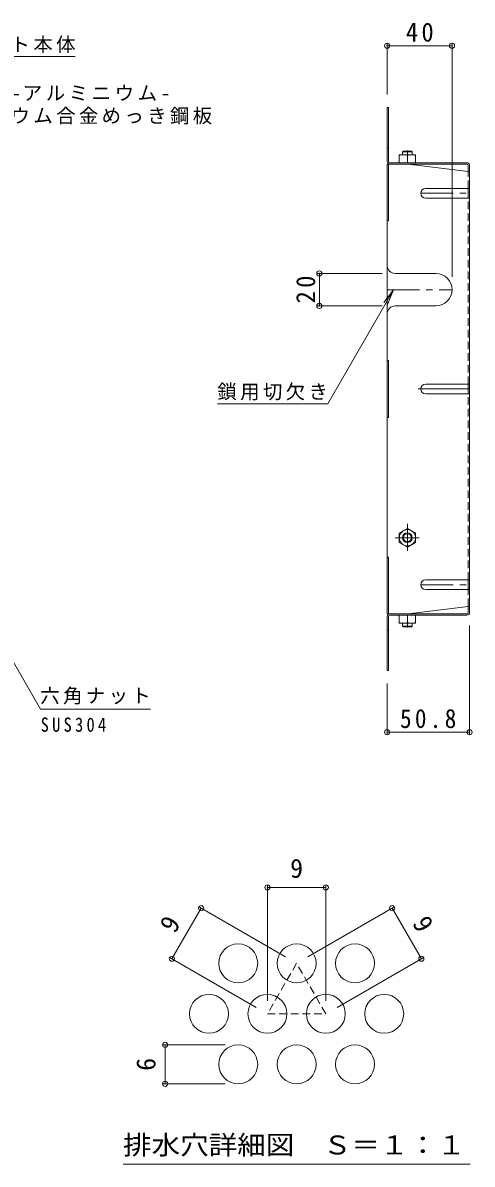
# Model space of a CAD drawing. Units: millimetres at full size, sheet at 1:4, with parts at other scales. Extents: x -1070 to 1072, y -788 to 718.
# Drawn here: x 506 to 783, y -5 to 700 of the extents above; entities that cross this region are included whole.
import ezdxf
from ezdxf.enums import TextEntityAlignment as Align

# ---------------------------------------------------------------- set-up
doc = ezdxf.new("R2010")
doc.units = ezdxf.units.MM
doc.header["$LTSCALE"] = 4
doc.header["$PDMODE"] = 32
doc.header["$PDSIZE"] = 3.2
for name, pattern in [('CHAIN1', [8, 5, -1, 1, -1]), ('CHAIN2', [12, 9, -1, 1, -1]), ('DASHED1', [1.8, 1.2, -0.6])]:
    doc.linetypes.add(name, pattern=pattern)
for name, color, linetype, lineweight in [('4-0', 2, 'Continuous', 9), ('4-1', 3, 'Continuous', 9), ('4-4', 7, 'Continuous', 9), ('4-5', 7, 'Continuous', 9), ('4-7', 6, 'Continuous', 5), ('4-9', 2, 'Continuous', 9), ('4-D', 2, 'CHAIN1', 9), ('F-4_F-4ﾚｲﾔ', 7, 'Continuous', 9), ('F-5_F-5ﾚｲﾔ', 2, 'Continuous', 9), ('F-6_F-6ﾚｲﾔ', 2, 'Continuous', 9)]:
    doc.layers.add(name, color=color, linetype=linetype, lineweight=lineweight)
doc.styles.add('ＭＳ ゴシック', font='')
doc.styles.get('ＭＳ ゴシック').set_extended_font_data('MS Gothic')

msp = doc.modelspace()

# ---------------------------------------------------------------- linework, layer by layer
at = {"layer": '4-0', "linetype": 'CHAIN1'}
for p, q in [((751.6, 594.424), (781.6, 594.424)), ((730.8, 534.908), (770.8, 534.908)), ((751.6, 352.802), (781.6, 352.802))]:
    msp.add_line(p, q, dxfattribs=at)
at = {"layer": '4-0'}
for p, q in [((754.6, 597.424), (780.8, 597.424)), ((780.8, 597.424), (781.6, 597.424)), ((754.6, 591.424), (780.8, 591.424)), ((780.8, 591.424), (781.6, 591.424)), ((735.8, 544.908), (760.8, 544.908)), ((735.8, 524.908), (760.8, 524.908)), ((754.6, 476.612), (780.8, 476.612)), ((780.8, 476.612), (781.6, 476.612)), ((754.6, 470.612), (780.8, 470.612)), ((780.8, 470.612), (781.6, 470.612)), ((754.6, 355.802), (780.8, 355.802)), ((780.8, 355.802), (781.6, 355.802)), ((754.6, 349.802), (780.8, 349.802)), ((780.8, 349.802), (781.6, 349.802))]:
    msp.add_line(p, q, dxfattribs=at)
for centre, radius, start, end in [((754.6, 594.424), 3, 90, 270), ((735.8, 549.908), 5, 180, 270), ((760.8, 534.908), 10, 270, 90), ((735.8, 519.908), 5, 90, 180), ((754.6, 473.612), 3, 90, 270), ((754.6, 352.802), 3, 90, 270)]:
    msp.add_arc(centre, radius, start, end, dxfattribs=at)
at = {"layer": '4-1'}
for p, q in [((740.3, 619.912), (740.8, 620.412)), ((746.3, 619.912), (740.3, 619.912)), ((740.3, 618.212), (740.3, 619.912)), ((745.8, 620.412), (740.8, 620.412)), ((746.3, 619.912), (745.8, 620.412)), ((746.3, 618.212), (746.3, 619.912)), ((740.3, 329.012), (740.3, 327.312)), ((746.3, 327.312), (740.3, 327.312)), ((740.3, 327.312), (740.8, 326.812)), ((745.8, 326.812), (740.8, 326.812)), ((746.3, 327.312), (745.8, 326.812)), ((746.3, 329.012), (746.3, 327.312))]:
    msp.add_line(p, q, dxfattribs=at)
at = {"layer": '4-4'}
for p, q in [((730.8, 686.615), (730.8, 655.415)), ((730.8, 685.415), (770.8, 685.415)), ((770.8, 686.615), (770.8, 542.908)), ((687.81, 544.908), (727.8, 544.908)), ((689.01, 524.908), (689.01, 544.908)), ((687.81, 524.908), (727.8, 524.908)), ((781.6, 260.608), (781.6, 327.608)), ((730.8, 260.608), (730.8, 291.808)), ((730.8, 261.808), (781.6, 261.808))]:
    msp.add_line(p, q, dxfattribs=at)
for p in [(730.8, 685.415), (770.8, 685.415), (689.01, 544.908), (689.01, 524.908), (730.8, 261.808), (781.6, 261.808)]:
    msp.add_point(p, dxfattribs=at)
at = {"layer": '4-5'}
for p, q in [((538.478, 678.888), (442.478, 678.888)), ((734.8, 534.908), (728.712, 526.974)), ((694.17, 464.535), (626.17, 464.535)), ((459.373, 376.058), (517.19, 275.915)), ((584.974, 275.915), (517.19, 275.915))]:
    msp.add_line(p, q, dxfattribs=at)
msp.add_lwpolyline([(694.17, 464.535), (734.8, 534.908), (730.973, 525.669)], dxfattribs=at)
at = {"layer": '4-7', "color": 2, "lineweight": 9}
for p, q in [((731.6, 613.882), (731.6, 647.415)), ((730.8, 622.415), (731.6, 622.415)), ((732.267, 613.215), (780, 613.215)), ((730.8, 612.415), (731.6, 612.415)), ((730.8, 612.415), (730.8, 473.613)), ((731.6, 612.415), (732.4, 612.415)), ((731.6, 612.415), (731.6, 577.411)), ((732.4, 612.415), (780.133, 612.415)), ((743.8, 612.412), (780.8, 607.8)), ((780.8, 611.749), (780.8, 607.8)), ((781.6, 611.615), (781.6, 473.613)), ((780.8, 591.424), (780.8, 597.424)), ((730.8, 577.411), (731.6, 577.411)), ((730.8, 491.116), (731.6, 491.116)), ((730.8, 473.613), (730.8, 334.808)), ((780.8, 470.612), (780.8, 476.612)), ((781.6, 335.608), (781.6, 473.613)), ((730.8, 369.813), (731.6, 369.813)), ((731.6, 334.808), (731.6, 369.813)), ((780.8, 349.802), (780.8, 355.802)), ((743.8, 334.812), (780.8, 339.424)), ((780.8, 335.475), (780.8, 339.424)), ((730.8, 334.808), (731.6, 334.808)), ((731.6, 334.808), (732.4, 334.808)), ((731.6, 333.342), (731.6, 299.808)), ((732.267, 334.008), (780, 334.008)), ((732.4, 334.808), (780.133, 334.808)), ((730.8, 324.808), (731.6, 324.808))]:
    msp.add_line(p, q, dxfattribs=at)
at = {"layer": '4-7', "color": 2, "linetype": 'DASHED1', "lineweight": 9}
for p, q in [((780.8, 597.424), (780.8, 607.8)), ((780.8, 476.612), (780.8, 591.424)), ((780.8, 355.802), (780.8, 470.612)), ((780.8, 339.424), (780.8, 349.802))]:
    msp.add_line(p, q, dxfattribs=at)
at = {"layer": '4-7', "color": 2, "linetype": 'CHAIN2', "lineweight": 9}
msp.add_line((749.912, 473.613), (781.6, 473.613), dxfattribs=at)
at = {"layer": '4-7', "color": 2, "lineweight": 9}
for points in [[(730.8, 614.015), (730.8, 647.415), (731.6, 647.415)], [(730.8, 456.115), (731.6, 456.115), (731.6, 491.116)], [(730.8, 333.208), (730.8, 299.808), (731.6, 299.808)]]:
    msp.add_lwpolyline(points, dxfattribs=at)
for centre, radius, start, end in [((732.4, 614.015), 1.6, 180, 270), ((732.267, 613.882), 0.667, 180, 270), ((780, 611.615), 1.6, 0, 90), ((780.133, 611.749), 0.667, 0, 90), ((780.8, 608.6), 0.8, 270, 0), ((780.8, 338.624), 0.8, 0, 90), ((732.4, 333.208), 1.6, 90, 180), ((732.267, 333.342), 0.667, 90, 180), ((780, 335.608), 1.6, 270, 0), ((780.133, 335.475), 0.667, 270, 0)]:
    msp.add_arc(centre, radius, start, end, dxfattribs=at)
at = {"layer": '4-9'}
for p, q in [((738.3, 613.212), (738.3, 618.212)), ((748.3, 618.212), (738.3, 618.212)), ((748.3, 613.212), (738.3, 613.212)), ((743.3, 613.212), (743.3, 617.779)), ((748.3, 613.212), (748.3, 618.212)), ((743.3, 387.558), (738.3, 384.672)), ((738.3, 384.672), (738.3, 378.945)), ((743.3, 376.058), (738.3, 378.945)), ((743.3, 376.058), (748.3, 378.945)), ((748.3, 334.012), (738.3, 334.012)), ((738.3, 334.012), (738.3, 329.012)), ((743.3, 334.012), (743.3, 329.445)), ((748.3, 334.012), (748.3, 329.012)), ((748.3, 329.012), (738.3, 329.012))]:
    msp.add_line(p, q, dxfattribs=at)
msp.add_lwpolyline([(743.3, 387.558), (748.3, 384.672), (748.3, 378.945)], dxfattribs=at)
for radius in [5, 3, 2.458]:
    msp.add_circle((743.3, 381.808), radius, dxfattribs=at)
for centre, start, end in [((740.8, 610.779), 70.34633, 109.65366), ((745.8, 610.779), 70.34633, 109.65366), ((740.8, 336.445), 250.34634, 289.65367), ((745.8, 336.445), 250.34634, 289.65367)]:
    msp.add_arc(centre, 7.433, start, end, dxfattribs=at)
at = {"layer": '4-D'}
for p, q in [((743.3, 620.898), (743.3, 617.837)), ((743.3, 390.337), (743.3, 373.829)), ((735.83, 381.808), (750.59, 381.808)), ((743.3, 326.325), (743.3, 329.387))]:
    msp.add_line(p, q, dxfattribs=at)
at = {"layer": 'F-4_F-4ﾚｲﾔ'}
for p, q in [((657, 167.19), (657, 95.99)), ((657, 165.99), (693, 165.99)), ((693, 167.19), (693, 95.99)), ((598.11, 121.99), (616.11, 153.167)), ((615.071, 153.767), (668.072, 123.167)), ((734.929, 153.767), (681.928, 123.167)), ((751.89, 121.99), (733.89, 153.167)), ((597.071, 122.59), (650.072, 91.99)), ((752.929, 122.59), (699.928, 91.99)), ((592.719, 68.813), (631, 68.813)), ((593.919, 44.813), (593.919, 68.813)), ((592.719, 44.813), (631, 44.813))]:
    msp.add_line(p, q, dxfattribs=at)
for p in [(657, 165.99), (693, 165.99), (616.11, 153.167), (733.89, 153.167), (598.11, 121.99), (751.89, 121.99), (593.919, 68.813), (593.919, 44.813)]:
    msp.add_point(p, dxfattribs=at)
at = {"layer": 'F-5_F-5ﾚｲﾔ', "color": 7}
msp.add_line((568, -4.801), (782, -4.801), dxfattribs=at)
at = {"layer": 'F-6_F-6ﾚｲﾔ', "linetype": 'DASHED1'}
msp.add_lwpolyline([(675, 119.167), (657, 87.99), (693, 87.99)], close=True, dxfattribs=at)
at = {"layer": 'F-6_F-6ﾚｲﾔ'}
for centre in [(639, 119.167), (675, 119.167), (711, 119.167), (621, 87.99), (657, 87.99), (693, 87.99), (729, 87.99), (639, 56.813), (675, 56.813), (711, 56.813)]:
    msp.add_circle(centre, 12, dxfattribs=at)

# ---------------------------------------------------------------- texts
at = {"layer": '4-4', "color": 2, "char_height": 11.73, "attachment_point": 7, "style": 'ＭＳ ゴシック'}
for s, insert in [('\\T1.27;\\W0.95;40', (742.3, 687.815)), ('\\T1.28;\\W0.9;50.8', (738.7, 264.208))]:
    msp.add_mtext(s, dxfattribs=dict(at, insert=insert))
at = {"layer": '4-4', "color": 2, "insert": (686.61, 526.408), "char_height": 11.73, "attachment_point": 7, "rotation": 90, "style": 'ＭＳ ゴシック'}
msp.add_mtext('\\T1.27;\\W0.95;20', dxfattribs=at)
at = {"layer": '4-5', "char_height": 8.798, "attachment_point": 7, "style": 'ＭＳ ゴシック'}
for s, insert in [('\\T1.17;バスケット本体', (442.478, 680.888)), ('\\T1.18;溶融亜鉛-アルミニウム-', (442.478, 650.888)), ('\\T1.17;マグネシウム合金めっき鋼板', (442.478, 636.888)), ('\\T1.17;鎖用切欠き', (626.17, 466.535)), ('\\T1.17;六角ナット', (516.974, 278.902)), ('\\T1.39;\\W0.85;SUS304', (517.19, 261.915))]:
    msp.add_mtext(s, dxfattribs=dict(at, insert=insert))
at = {"layer": 'F-4_F-4ﾚｲﾔ', "color": 2, "style": 'ＭＳ ゴシック'}
msp.add_text('9', height=11.73, dxfattribs=at).set_placement((671, 168.39), align=Align.BOTTOM_LEFT)
for s, rotation, p in [('9', 60, (603.032, 135.314)), ('9', 300, (742.968, 142.242)), ('6', 90, (591.519, 52.813))]:
    msp.add_text(s, height=11.73, rotation=rotation, dxfattribs=at).set_placement(p, align=Align.BOTTOM_LEFT)
at = {"layer": 'F-5_F-5ﾚｲﾔ', "style": 'ＭＳ ゴシック', "width": 1.1}
msp.add_text('排水穴詳細図\u3000Ｓ＝１：１', height=11.73, dxfattribs=at).set_placement((568, -2.343), align=Align.BOTTOM_LEFT)

doc.saveas('drawing.dxf')
